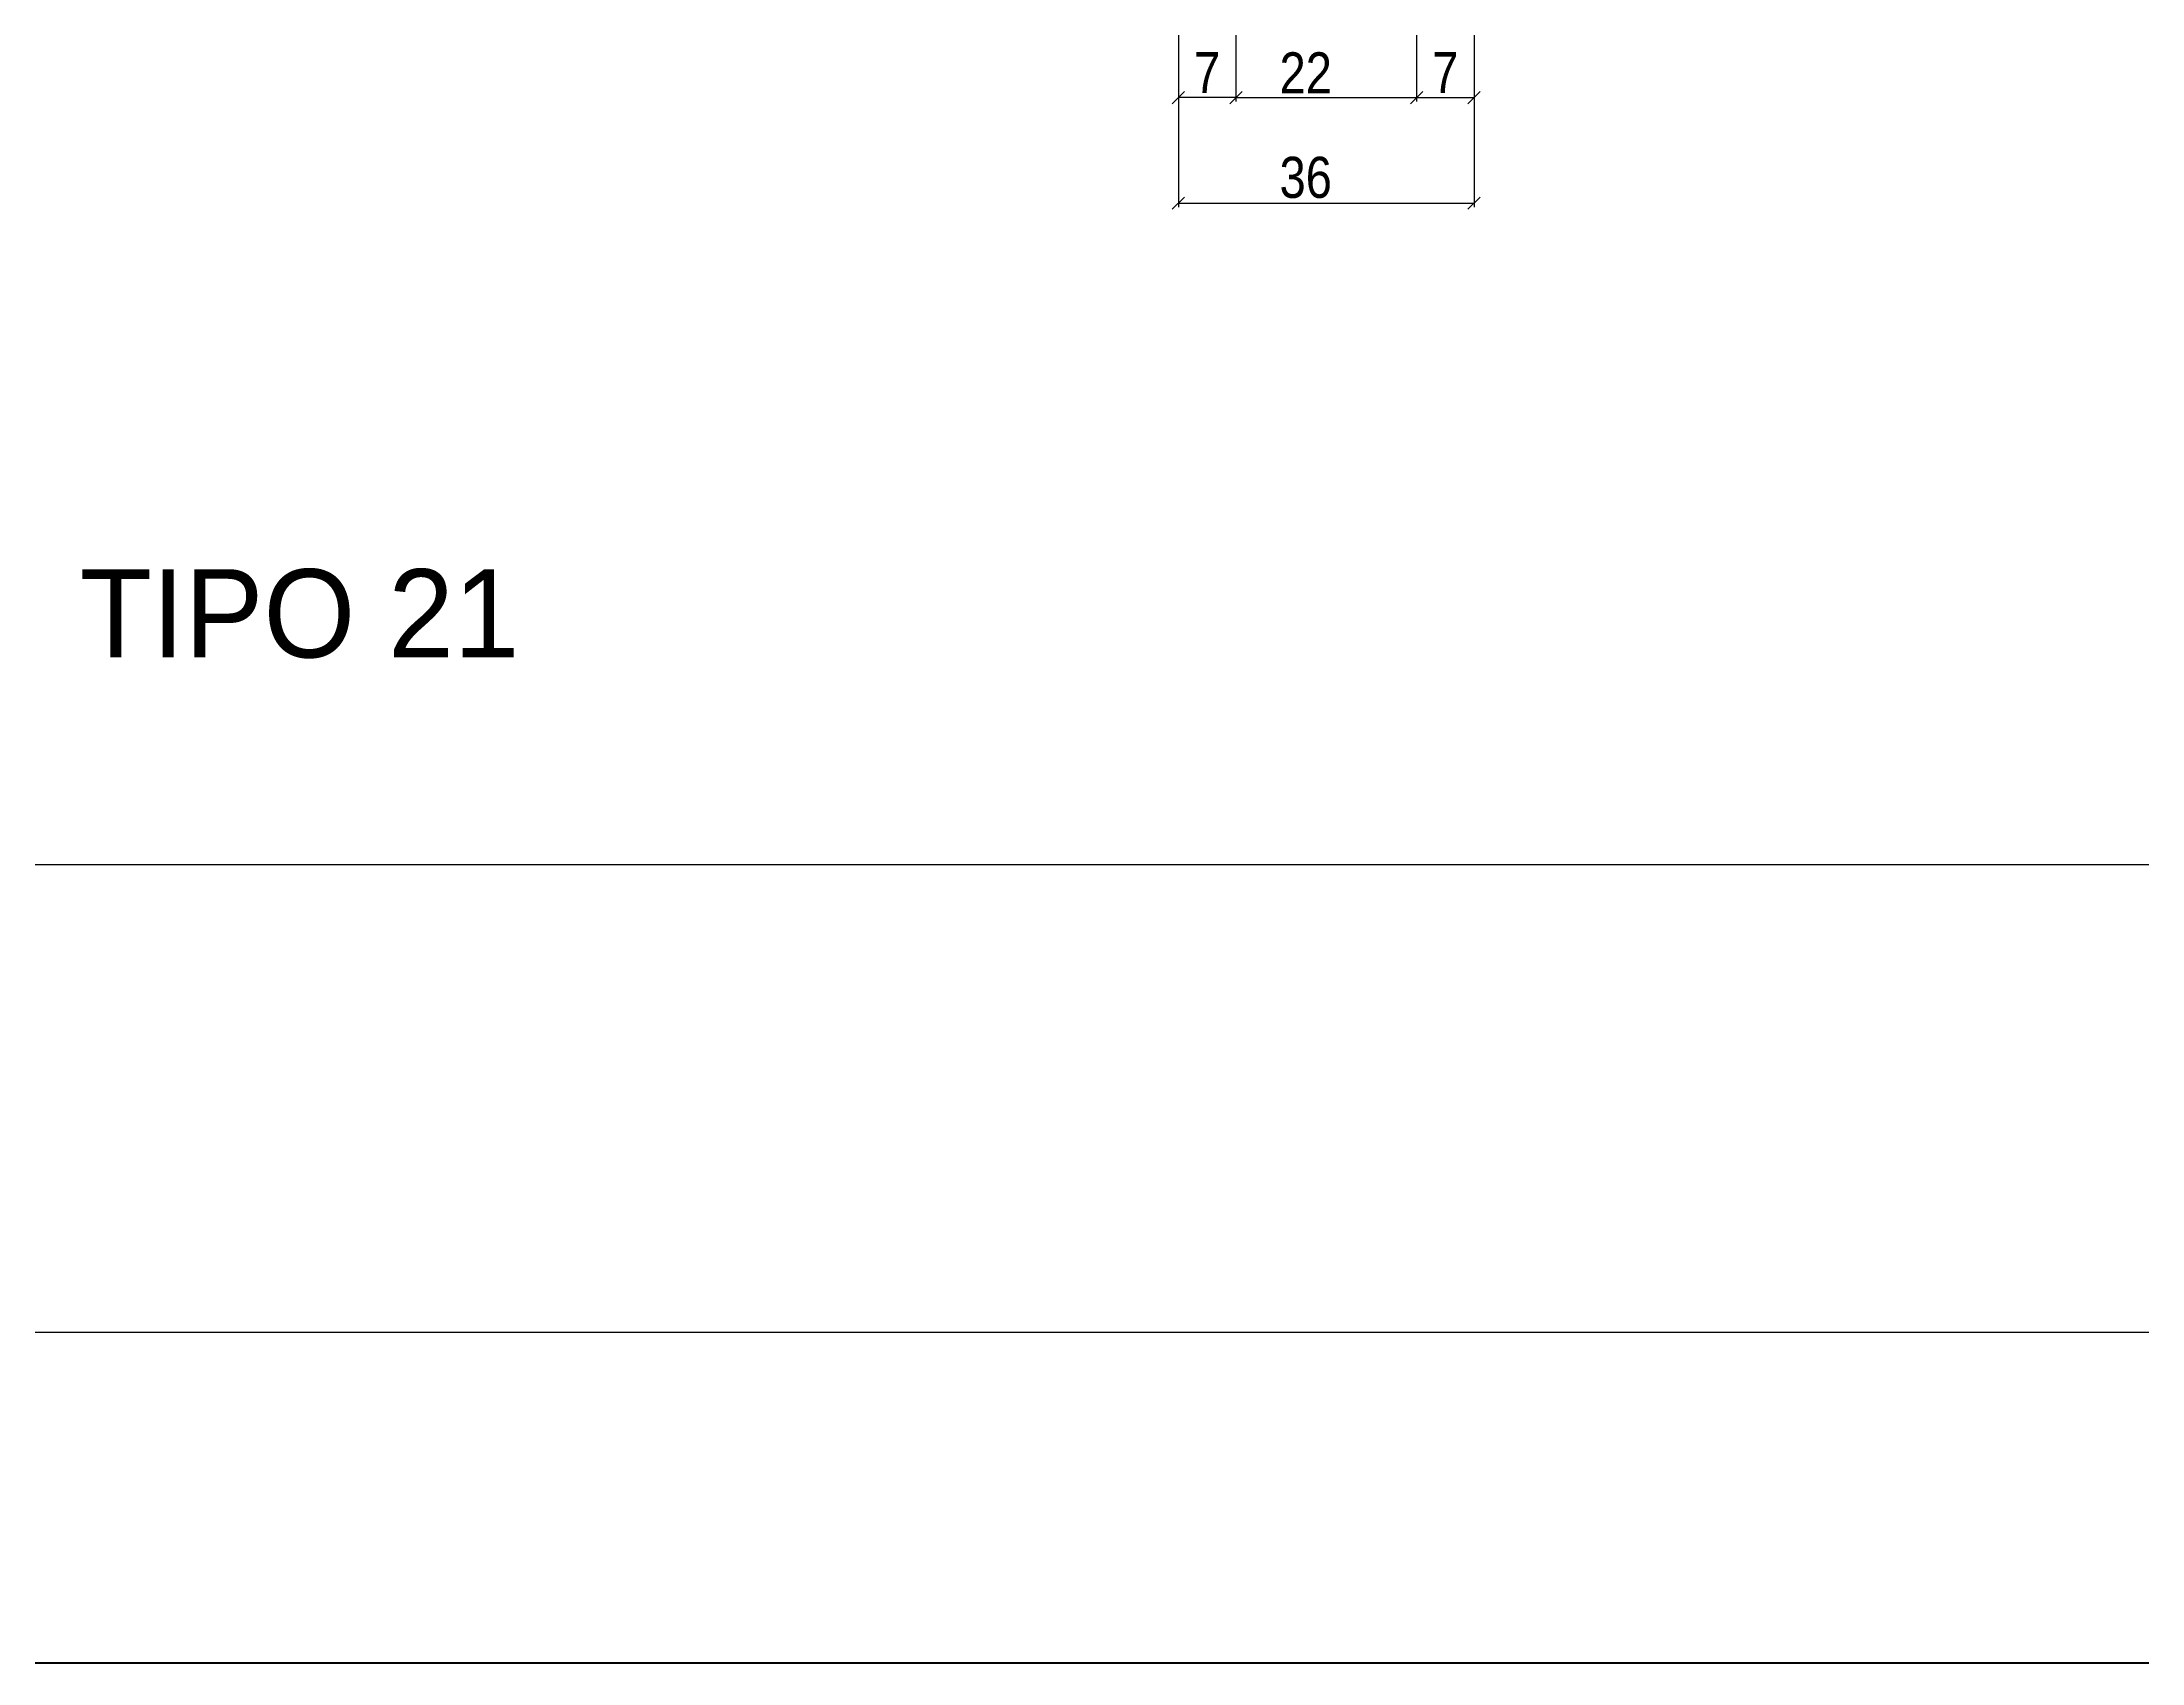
# Model space of a CAD drawing. Extents: x 17311 to 161354, y 153625 to 211469.
# Drawn here: x 20285 to 20797, y 205100 to 205495 of the extents above; entities that cross this region are included whole.
import ezdxf

# ---------------------------------------------------------------- set-up
doc = ezdxf.new("R2010")
doc.units = 0
doc.layers.get('0').update_dxf_attribs({"linetype": 'CONTINUOUS'})
doc.layers.get('DEFPOINTS').update_dxf_attribs({"linetype": 'CONTINUOUS'})
doc.layers.add('detalhes', color=4, linetype='CONTINUOUS')
doc.layers.add('VIGAS', color=3, linetype='CONTINUOUS')
doc.layers.add('FOLHA', color=255, linetype='CONTINUOUS', lineweight=40)
doc.styles.add('COTA TECNICA 2X', font='techl___.ttf', dxfattribs={"height": 10})
doc.styles.add('ROMAS860', font='ROMAS860.SHX', dxfattribs={"height": 8.5})
doc.dimstyles.new('SECAO', dxfattribs={"dimscale": 0.333333, "dimtxt": 5, "dimasz": 9, "dimexe": 3, "dimexo": 3, "dimgap": 3, "dimtad": 1, "dimdec": 1, "dimlfac": 0.5, "dimzin": 12, "dimdsep": 46, "dimtxsty": 'COTA TECNICA 2X', "dimblk1": 'OBLIQUE', "dimblk2": 'OBLIQUE', "dimsah": 1, "dimcen": 0.9, "dimclrd": 4, "dimclre": 4, "dimclrt": 240, "dimadec": 1, "dimazin": 3, "dimtfac": 1, "dimtdec": 1, "dimtmove": 0, "dimatfit": 3, "dimfxl": 1, "dimtolj": 1, "dimtzin": 12, "dimarcsym": 0})

# ---------------------------------------------------------------- blocks, each defined once
blk = doc.blocks.new('_Oblique')
at = {"color": 0, "linetype": 'ByBlock', "lineweight": -2}
blk.add_line((-0.5, -0.5), (0.5, 0.5), dxfattribs=at)
blk = doc.blocks.new('*D3206')
at = {"layer": 'DEFPOINTS', "color": 0, "transparency": 16777216}
for p in [(20562.17, 205513.28), (20634.17, 205513.28), (20634.17, 205455.82)]:
    blk.add_point(p, dxfattribs=at)
at = {"layer": 'detalhes', "color": 4, "lineweight": -2, "transparency": 16777216}
for p, q in [((20562.17, 205512.28), (20562.17, 205454.82)), ((20634.17, 205512.28), (20634.17, 205454.82)), ((20562.17, 205455.82), (20634.17, 205455.82))]:
    blk.add_line(p, q, dxfattribs=at)
at = {"layer": 'detalhes', "color": 4, "lineweight": -2, "transparency": 16777216, "xscale": 3, "yscale": 3, "zscale": 3, "rotation": 180}
blk.add_blockref('_Oblique', (20562.17, 205455.82), dxfattribs=at)
at = {"layer": 'detalhes', "color": 4, "lineweight": -2, "transparency": 16777216, "xscale": 3, "yscale": 3, "zscale": 3}
blk.add_blockref('_Oblique', (20634.17, 205455.82), dxfattribs=at)
at = {"layer": 'detalhes', "color": 240, "transparency": 16777216, "insert": (20593.17, 205462.04), "char_height": 10, "attachment_point": 5, "style": 'COTA TECNICA 2X'}
blk.add_mtext('\\A1;36', dxfattribs=at)
blk = doc.blocks.new('*D3207')
at = {"layer": 'DEFPOINTS', "color": 0, "transparency": 16777216}
for p in [(20576.17, 205513.28), (20620.17, 205513.28), (20620.17, 205481.54)]:
    blk.add_point(p, dxfattribs=at)
at = {"layer": 'detalhes', "color": 4, "lineweight": -2, "transparency": 16777216}
for p, q in [((20576.17, 205512.28), (20576.17, 205480.54)), ((20620.17, 205512.28), (20620.17, 205480.54)), ((20576.17, 205481.54), (20620.17, 205481.54))]:
    blk.add_line(p, q, dxfattribs=at)
at = {"layer": 'detalhes', "color": 4, "lineweight": -2, "transparency": 16777216, "xscale": 3, "yscale": 3, "zscale": 3, "rotation": 180}
blk.add_blockref('_Oblique', (20576.17, 205481.54), dxfattribs=at)
at = {"layer": 'detalhes', "color": 4, "lineweight": -2, "transparency": 16777216, "xscale": 3, "yscale": 3, "zscale": 3}
blk.add_blockref('_Oblique', (20620.17, 205481.54), dxfattribs=at)
at = {"layer": 'detalhes', "color": 240, "transparency": 16777216, "insert": (20593.17, 205487.54), "char_height": 10, "attachment_point": 5, "style": 'COTA TECNICA 2X'}
blk.add_mtext('\\A1;22', dxfattribs=at)
blk = doc.blocks.new('*D3208')
at = {"layer": 'DEFPOINTS', "color": 0, "transparency": 16777216}
for p in [(20620.17, 205481.54), (20634.17, 205481.54), (20634.17, 205481.54)]:
    blk.add_point(p, dxfattribs=at)
at = {"layer": 'detalhes', "color": 4, "lineweight": -2, "transparency": 16777216}
blk.add_line((20620.17, 205481.54), (20634.17, 205481.54), dxfattribs=at)
at = {"layer": 'detalhes', "color": 4, "lineweight": -2, "transparency": 16777216, "xscale": 3, "yscale": 3, "zscale": 3, "rotation": 180}
blk.add_blockref('_Oblique', (20620.17, 205481.54), dxfattribs=at)
at = {"layer": 'detalhes', "color": 4, "lineweight": -2, "transparency": 16777216, "xscale": 3, "yscale": 3, "zscale": 3}
blk.add_blockref('_Oblique', (20634.17, 205481.54), dxfattribs=at)
at = {"layer": 'detalhes', "color": 240, "transparency": 16777216, "insert": (20627.17, 205487.61), "char_height": 10, "attachment_point": 5, "style": 'COTA TECNICA 2X'}
blk.add_mtext('\\A1;7', dxfattribs=at)
blk = doc.blocks.new('*D3209')
at = {"layer": 'DEFPOINTS', "color": 0, "transparency": 16777216}
for p in [(20562.17, 205481.54), (20562.17, 205481.54), (20576.17, 205481.54)]:
    blk.add_point(p, dxfattribs=at)
at = {"layer": 'detalhes', "color": 4, "lineweight": -2, "transparency": 16777216}
blk.add_line((20576.17, 205481.54), (20562.17, 205481.54), dxfattribs=at)
at = {"layer": 'detalhes', "color": 4, "lineweight": -2, "transparency": 16777216, "xscale": 3, "yscale": 3, "zscale": 3, "rotation": 180}
blk.add_blockref('_Oblique', (20562.17, 205481.54), dxfattribs=at)
at = {"layer": 'detalhes', "color": 4, "lineweight": -2, "transparency": 16777216, "xscale": 3, "yscale": 3, "zscale": 3}
blk.add_blockref('_Oblique', (20576.17, 205481.54), dxfattribs=at)
at = {"layer": 'detalhes', "color": 240, "transparency": 16777216, "insert": (20569.17, 205487.61), "char_height": 10, "attachment_point": 5, "style": 'COTA TECNICA 2X'}
blk.add_mtext('\\A1;7', dxfattribs=at)

msp = doc.modelspace()

# ---------------------------------------------------------------- linework, layer by layer
at = {"color": 30}
msp.add_line((24239.28, 205180.82), (17511.8, 205180.82), dxfattribs=at)
at = {"layer": 'FOLHA'}
msp.add_line((24319.75, 205100.34), (17310.62, 205100.34), dxfattribs=at)
at = {"layer": 'VIGAS', "color": 5}
msp.add_lwpolyline([(20844.16, 205294.67), (20247.34, 205294.67), (20247.34, 206259.46), (20844.16, 206259.46)], close=True, dxfattribs=at)

# ---------------------------------------------------------------- texts
at = {"linetype": 'Continuous', "style": 'ROMAS860'}
msp.add_text('TIPO 21', height=21.505, dxfattribs=at).set_placement((20294.63, 205345.19))

# ---------------------------------------------------------------- dimensions: what is measured, and where the dimension line sits
at = {"layer": 'detalhes', "color": 3}
for base, p1, p2, picture, middle in [((20634.17, 205455.82), (20562.17, 205513.28), (20634.17, 205513.28), '*D3206', (20593.17, 205455.82)), ((20620.17, 205481.54), (20576.17, 205513.28), (20620.17, 205513.28), '*D3207', (20593.17, 205481.54)), ((20634.17, 205481.54), (20620.17, 205481.54), (20634.17, 205481.54), '*D3208', (20627.17, 205481.54))]:
    dim = msp.add_linear_dim(base=base, p1=p1, p2=p2, dimstyle='SECAO', dxfattribs=at)
    dim.commit()
    dim.dimension.update_dxf_attribs({"geometry": picture, "text_midpoint": middle, "dimtype": 160})
dim = msp.add_linear_dim(base=(20562.17, 205481.54), p1=(20576.17, 205481.54), p2=(20562.17, 205481.54), dimstyle='SECAO', dxfattribs=at)
dim.commit()
dim.dimension.update_dxf_attribs({"geometry": '*D3209', "text_midpoint": (20569.17, 205487.61)})

doc.saveas('drawing.dxf')
